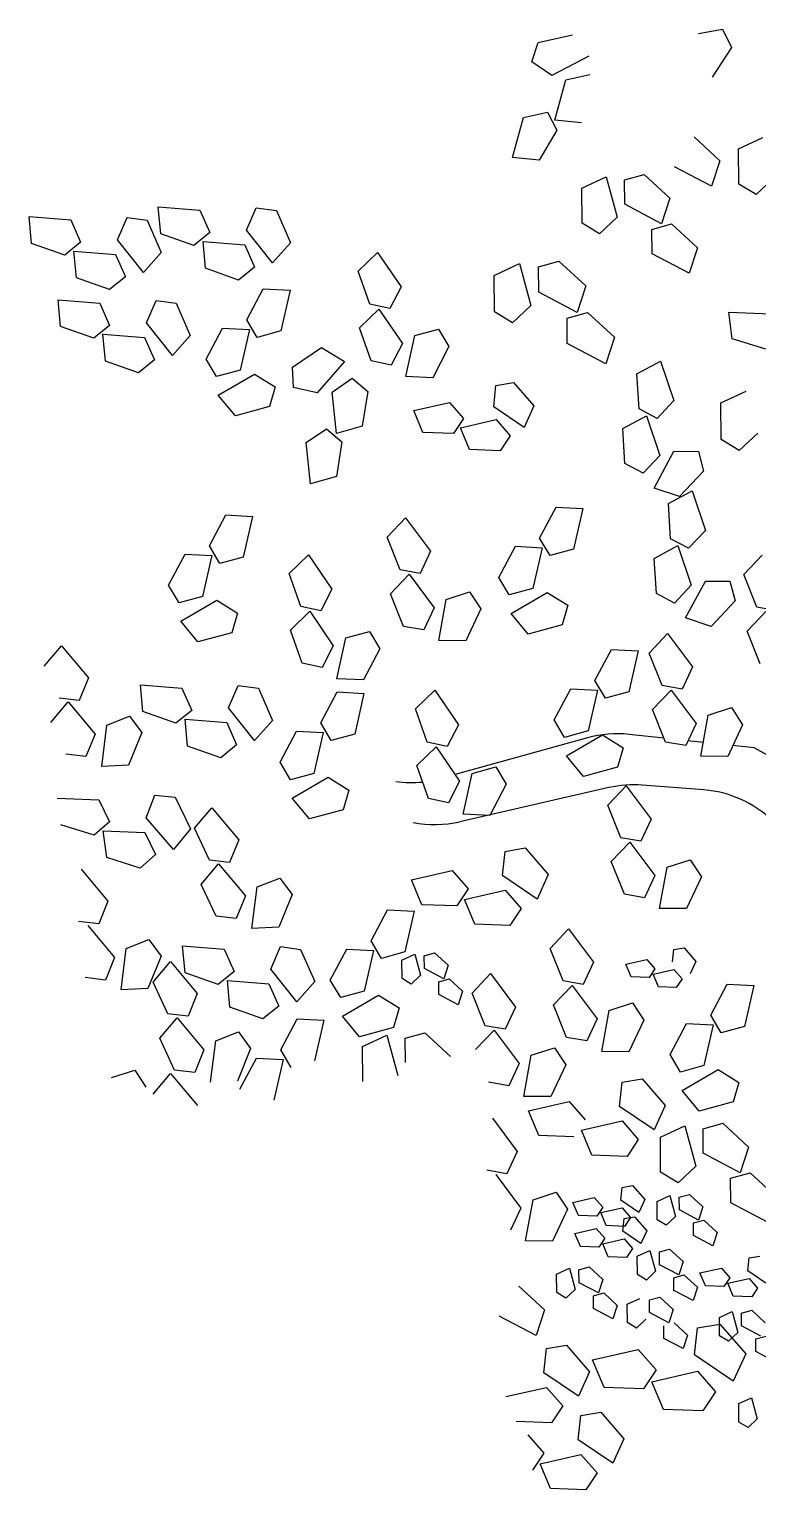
# Model space of a CAD drawing. Header units: millimetres. Extents: x 324.36 to 328.75, y 264.41 to 271.65.
# Drawn here: x 324.362 to 326.364, y 267.373 to 271.383 of the extents above; entities that cross this region are included whole.
import ezdxf

# ---------------------------------------------------------------- set-up
doc = ezdxf.new("R2010")
doc.units = ezdxf.units.MM
doc.header["$MEASUREMENT"] = 0

msp = doc.modelspace()

# ---------------------------------------------------------------- linework, layer by layer
for p, q in [((326.2012, 271.3715), (326.2672, 271.3834)), ((326.2672, 271.3834), (326.2913, 271.3328)), ((325.7426, 271.2942), (325.7608, 271.3473)), ((325.7608, 271.3473), (325.8549, 271.3684)), ((326.2913, 271.3328), (326.2388, 271.2519)), ((325.7981, 271.2565), (325.7426, 271.2942)), ((325.8997, 271.3097), (325.7981, 271.2565)), ((325.8367, 271.244), (325.9021, 271.2588)), ((325.8062, 271.1335), (325.8367, 271.244)), ((325.6898, 271.0307), (325.7203, 271.1412)), ((325.7203, 271.1412), (325.7857, 271.156)), ((325.7857, 271.156), (325.812, 271.1066)), ((325.8797, 271.1261), (325.8062, 271.1335)), ((325.812, 271.1066), (325.7632, 271.0234)), ((326.1888, 271.0877), (326.2596, 271.0222)), ((326.3111, 271.0546), (326.378, 271.0858)), ((326.3115, 270.9582), (326.3111, 271.0546)), ((325.7632, 271.0234), (325.6898, 271.0307)), ((326.2596, 271.0222), (326.2368, 270.952)), ((325.8804, 270.9469), (325.9474, 270.9781)), ((325.9474, 270.9781), (325.9775, 270.8675)), ((325.9975, 270.9696), (326.0515, 270.9847)), ((326.0515, 270.9847), (326.1223, 270.9193)), ((326.2368, 270.952), (326.1353, 271.0055)), ((326.4081, 270.9752), (326.3594, 270.9291)), ((325.8809, 270.8505), (325.8804, 270.9469)), ((325.998, 270.9025), (325.9975, 270.9696)), ((326.3594, 270.9291), (326.3115, 270.9582)), ((324.7169, 270.8952), (324.8312, 270.8862)), ((324.7236, 270.8217), (324.7169, 270.8952)), ((324.9592, 270.8317), (324.9857, 270.8933)), ((324.9857, 270.8933), (325.0412, 270.8855)), ((326.0995, 270.8491), (325.998, 270.9025)), ((326.1223, 270.9193), (326.0995, 270.8491)), ((324.3622, 270.8687), (324.4765, 270.8597)), ((324.369, 270.7951), (324.3622, 270.8687)), ((324.4765, 270.8597), (324.5035, 270.7983)), ((324.6045, 270.8051), (324.631, 270.8667)), ((324.631, 270.8667), (324.6865, 270.8589)), ((324.6865, 270.8589), (324.7251, 270.7705)), ((324.8312, 270.8862), (324.8582, 270.8248)), ((325.0412, 270.8855), (325.0798, 270.7971)), ((325.9288, 270.8214), (325.8809, 270.8505)), ((325.9775, 270.8675), (325.9288, 270.8214)), ((324.8146, 270.7896), (324.7236, 270.8217)), ((324.8582, 270.8248), (324.8146, 270.7896)), ((325.0306, 270.742), (324.9592, 270.8317)), ((326.073, 270.8338), (326.127, 270.849)), ((326.0735, 270.7668), (326.073, 270.8338)), ((326.127, 270.849), (326.1978, 270.7835)), ((324.4599, 270.763), (324.369, 270.7951)), ((324.5035, 270.7983), (324.4599, 270.763)), ((324.492, 270.7003), (324.4852, 270.7738)), ((324.4852, 270.7738), (324.5996, 270.7648)), ((324.676, 270.7154), (324.6045, 270.8051)), ((324.7251, 270.7705), (324.676, 270.7154)), ((324.8466, 270.7268), (324.8399, 270.8004)), ((324.8399, 270.8004), (324.9542, 270.7914)), ((324.9542, 270.7914), (324.9812, 270.73)), ((325.0798, 270.7971), (325.0306, 270.742)), ((325.266, 270.7189), (325.3189, 270.7703)), ((325.3189, 270.7703), (325.3838, 270.6757)), ((326.1978, 270.7835), (326.1749, 270.7133)), ((324.5996, 270.7648), (324.6265, 270.7034)), ((324.9812, 270.73), (324.9376, 270.6947)), ((325.6395, 270.7075), (325.7091, 270.7399)), ((325.7091, 270.7399), (325.7405, 270.6247)), ((325.7614, 270.731), (325.8176, 270.7468)), ((325.7619, 270.6612), (325.7614, 270.731)), ((325.8176, 270.7468), (325.8913, 270.6787)), ((326.1749, 270.7133), (326.0735, 270.7668)), ((324.5829, 270.6682), (324.492, 270.7003)), ((324.6265, 270.7034), (324.5829, 270.6682)), ((324.9376, 270.6947), (324.8466, 270.7268)), ((325.2981, 270.6279), (325.266, 270.7189)), ((325.64, 270.607), (325.6395, 270.7075)), ((324.9603, 270.5855), (325.0053, 270.6708)), ((325.0053, 270.6708), (325.0791, 270.6667)), ((325.0791, 270.6667), (325.0535, 270.5549)), ((325.3838, 270.6757), (325.3529, 270.6162)), ((325.8675, 270.6056), (325.7619, 270.6612)), ((325.8913, 270.6787), (325.8675, 270.6056)), ((324.4418, 270.6405), (324.5562, 270.6315)), ((324.4486, 270.567), (324.4418, 270.6405)), ((324.5562, 270.6315), (324.5831, 270.5701)), ((324.6842, 270.577), (324.7106, 270.6386)), ((324.7106, 270.6386), (324.7662, 270.6308)), ((324.7662, 270.6308), (324.8047, 270.5424)), ((325.2695, 270.5636), (325.3224, 270.615)), ((325.3529, 270.6162), (325.2981, 270.6279)), ((325.3224, 270.615), (325.3873, 270.5204)), ((325.7405, 270.6247), (325.6898, 270.5767)), ((324.5831, 270.5701), (324.5395, 270.5349)), ((324.7556, 270.4873), (324.6842, 270.577)), ((324.9888, 270.5372), (324.9603, 270.5855)), ((325.6898, 270.5767), (325.64, 270.607)), ((325.84, 270.5897), (325.8962, 270.6055)), ((325.8405, 270.5199), (325.84, 270.5897)), ((325.8962, 270.6055), (325.9699, 270.5373)), ((326.2837, 270.6066), (326.3983, 270.6022)), ((326.2933, 270.5334), (326.2837, 270.6066)), ((324.5395, 270.5349), (324.4486, 270.567)), ((324.5716, 270.4721), (324.5649, 270.5457)), ((324.5649, 270.5457), (324.6792, 270.5367)), ((324.6792, 270.5367), (324.7061, 270.4753)), ((324.8047, 270.5424), (324.7556, 270.4873)), ((324.8485, 270.4777), (324.8936, 270.5629)), ((324.8936, 270.5629), (324.9673, 270.5589)), ((324.9673, 270.5589), (324.9417, 270.4471)), ((325.0535, 270.5549), (324.9888, 270.5372)), ((325.3016, 270.4727), (325.2695, 270.5636)), ((325.3969, 270.43), (325.4218, 270.5419)), ((325.4218, 270.5419), (325.4863, 270.56)), ((325.4863, 270.56), (325.5151, 270.5119)), ((325.9699, 270.5373), (325.9461, 270.4642)), ((326.3855, 270.5049), (326.2933, 270.5334)), ((325.0857, 270.4553), (325.1655, 270.5094)), ((325.1655, 270.5094), (325.2287, 270.4711)), ((325.3873, 270.5204), (325.3564, 270.4609)), ((325.5151, 270.5119), (325.4706, 270.4264)), ((325.9461, 270.4642), (325.8405, 270.5199)), ((324.6625, 270.44), (324.5716, 270.4721)), ((324.7061, 270.4753), (324.6625, 270.44)), ((324.877, 270.4294), (324.8485, 270.4777)), ((325.0882, 270.3993), (325.0857, 270.4553)), ((325.2287, 270.4711), (325.1536, 270.3845)), ((325.3564, 270.4609), (325.3016, 270.4727)), ((326.0317, 270.4371), (326.0967, 270.4721)), ((326.0967, 270.4721), (326.1333, 270.3635)), ((324.9417, 270.4471), (324.877, 270.4294)), ((324.8817, 270.3787), (324.9808, 270.4363)), ((324.9808, 270.4363), (325.0379, 270.4011)), ((325.1941, 270.387), (325.2495, 270.4247)), ((325.2495, 270.4247), (325.2922, 270.3883)), ((325.4706, 270.4264), (325.3969, 270.43)), ((325.6444, 270.405), (325.693, 270.413)), ((325.693, 270.413), (325.7485, 270.349)), ((326.0378, 270.3408), (326.0317, 270.4371)), ((324.929, 270.3221), (324.8817, 270.3787)), ((325.0379, 270.4011), (325.0221, 270.3473)), ((325.1536, 270.3845), (325.0882, 270.3993)), ((325.2062, 270.2729), (325.1941, 270.387)), ((325.2922, 270.3883), (325.2772, 270.293)), ((325.6384, 270.3464), (325.6444, 270.405)), ((326.2625, 270.3571), (326.3322, 270.3895)), ((325.0221, 270.3473), (324.929, 270.3221)), ((325.4187, 270.3361), (325.5168, 270.3585)), ((325.4436, 270.2762), (325.4187, 270.3361)), ((325.5168, 270.3585), (325.5555, 270.3142)), ((325.7218, 270.29), (325.6384, 270.3464)), ((325.7485, 270.349), (325.7218, 270.29)), ((326.0874, 270.3146), (326.0378, 270.3408)), ((326.1333, 270.3635), (326.0874, 270.3146)), ((326.263, 270.2566), (326.2625, 270.3571)), ((325.2772, 270.293), (325.2062, 270.2729)), ((325.5555, 270.3142), (325.5282, 270.2732)), ((325.5466, 270.2889), (325.6448, 270.3113)), ((325.5716, 270.229), (325.5466, 270.2889)), ((325.6448, 270.3113), (325.6835, 270.2669)), ((325.9927, 270.2867), (326.0577, 270.3218)), ((326.0577, 270.3218), (326.0943, 270.2131)), ((325.1234, 270.2487), (325.1788, 270.2864)), ((325.1354, 270.1347), (325.1234, 270.2487)), ((325.1788, 270.2864), (325.2214, 270.25)), ((325.2214, 270.25), (325.2065, 270.1547)), ((325.5282, 270.2732), (325.4436, 270.2762)), ((325.6835, 270.2669), (325.6562, 270.226)), ((325.9989, 270.1905), (325.9927, 270.2867)), ((326.3129, 270.2263), (326.263, 270.2566)), ((326.3636, 270.2743), (326.3129, 270.2263)), ((325.6562, 270.226), (325.5716, 270.229)), ((326.0943, 270.2131), (326.0484, 270.1642)), ((326.0788, 270.1234), (326.1333, 270.2243)), ((326.1333, 270.2243), (326.2004, 270.2241)), ((326.2004, 270.2241), (326.215, 270.17)), ((326.0484, 270.1642), (325.9989, 270.1905)), ((326.215, 270.17), (326.1488, 270.0999)), ((325.2065, 270.1547), (325.1354, 270.1347)), ((326.1488, 270.0999), (326.0788, 270.1234)), ((326.1182, 270.0806), (326.1832, 270.1156)), ((326.1832, 270.1156), (326.2197, 270.007)), ((324.8571, 269.9644), (324.9022, 270.0497)), ((324.9022, 270.0497), (324.9759, 270.0456)), ((325.7644, 269.9861), (325.8095, 270.0713)), ((325.8095, 270.0713), (325.8832, 270.0673)), ((325.8832, 270.0673), (325.8576, 269.9555)), ((326.1243, 269.9843), (326.1182, 270.0806)), ((324.9759, 270.0456), (324.9503, 269.9339)), ((325.3453, 269.9881), (325.3962, 270.0417)), ((325.3962, 270.0417), (325.4648, 269.9498)), ((325.3811, 269.8986), (325.3453, 269.9881)), ((325.7929, 269.9378), (325.7644, 269.9861)), ((326.1738, 269.9581), (326.1243, 269.9843)), ((326.2197, 270.007), (326.1738, 269.9581)), ((324.7453, 269.8566), (324.7904, 269.9419)), ((324.7904, 269.9419), (324.8641, 269.9378)), ((324.8641, 269.9378), (324.8385, 269.826)), ((324.8856, 269.9162), (324.8571, 269.9644)), ((324.9503, 269.9339), (324.8856, 269.9162)), ((325.0762, 269.8888), (325.1292, 269.9403)), ((325.1292, 269.9403), (325.194, 269.8457)), ((325.4648, 269.9498), (325.4363, 269.889)), ((325.6526, 269.8782), (325.6977, 269.9635)), ((325.6977, 269.9635), (325.7714, 269.9594)), ((325.7714, 269.9594), (325.7458, 269.8477)), ((325.8576, 269.9555), (325.7929, 269.9378)), ((326.0792, 269.9302), (326.1442, 269.9653)), ((326.0853, 269.834), (326.0792, 269.9302)), ((326.1442, 269.9653), (326.1807, 269.8566)), ((326.3249, 269.8856), (326.3758, 269.9391)), ((325.1084, 269.7979), (325.0762, 269.8888)), ((325.4363, 269.889), (325.3811, 269.8986)), ((324.7738, 269.8083), (324.7453, 269.8566)), ((325.3551, 269.8331), (325.4059, 269.8866)), ((325.4059, 269.8866), (325.4745, 269.7947)), ((325.6811, 269.8299), (325.6526, 269.8782)), ((325.7458, 269.8477), (325.6811, 269.8299)), ((326.1807, 269.8566), (326.1349, 269.8077)), ((326.1653, 269.767), (326.2198, 269.8678)), ((326.2198, 269.8678), (326.2868, 269.8676)), ((326.2868, 269.8676), (326.3014, 269.8135)), ((326.3607, 269.7961), (326.3249, 269.8856)), ((324.8385, 269.826), (324.7738, 269.8083)), ((324.7785, 269.7577), (324.8776, 269.8152)), ((324.8776, 269.8152), (324.9347, 269.78)), ((325.194, 269.8457), (325.1632, 269.7861)), ((325.3908, 269.7436), (325.3551, 269.8331)), ((325.4877, 269.7047), (325.5081, 269.8176)), ((325.5081, 269.8176), (325.5719, 269.8382)), ((325.5719, 269.8382), (325.6026, 269.7913)), ((325.6858, 269.7793), (325.7849, 269.8368)), ((325.7849, 269.8368), (325.842, 269.8016)), ((326.1349, 269.8077), (326.0853, 269.834)), ((326.3014, 269.8135), (326.2353, 269.7434)), ((324.9347, 269.78), (324.9189, 269.7262)), ((325.0797, 269.7335), (325.1327, 269.785)), ((325.1632, 269.7861), (325.1084, 269.7979)), ((325.1327, 269.785), (325.1975, 269.6904)), ((325.4745, 269.7947), (325.4461, 269.734)), ((325.6026, 269.7913), (325.5615, 269.7041)), ((325.7331, 269.7226), (325.6858, 269.7793)), ((325.842, 269.8016), (325.8262, 269.7479)), ((326.2353, 269.7434), (326.1653, 269.767)), ((326.3347, 269.7306), (326.3855, 269.7841)), ((326.4159, 269.7865), (326.3607, 269.7961)), ((324.8258, 269.701), (324.7785, 269.7577)), ((325.1119, 269.6426), (325.0797, 269.7335)), ((325.232, 269.7118), (325.2966, 269.7299)), ((325.2966, 269.7299), (325.3254, 269.6818)), ((325.4461, 269.734), (325.3908, 269.7436)), ((325.8262, 269.7479), (325.7331, 269.7226)), ((326.3704, 269.641), (326.3347, 269.7306)), ((324.4035, 269.634), (324.4514, 269.6902)), ((324.4514, 269.6902), (324.5249, 269.6023)), ((324.9189, 269.7262), (324.8258, 269.701)), ((325.1975, 269.6904), (325.1667, 269.6308)), ((325.2071, 269.5999), (325.232, 269.7118)), ((325.5615, 269.7041), (325.4877, 269.7047)), ((326.0649, 269.6703), (326.1158, 269.7239)), ((326.1158, 269.7239), (326.1843, 269.632)), ((325.3254, 269.6818), (325.2809, 269.5963)), ((325.9164, 269.5948), (325.9615, 269.68)), ((325.9615, 269.68), (326.0352, 269.676)), ((326.0352, 269.676), (326.0096, 269.5642)), ((326.1007, 269.5808), (326.0649, 269.6703)), ((325.1667, 269.6308), (325.1119, 269.6426)), ((326.1843, 269.632), (326.1559, 269.5712)), ((324.5249, 269.6023), (324.4999, 269.54)), ((324.6676, 269.5832), (324.7819, 269.5742)), ((324.6743, 269.5097), (324.6676, 269.5832)), ((324.7819, 269.5742), (324.8089, 269.5128)), ((324.9099, 269.5197), (324.9364, 269.5813)), ((324.9364, 269.5813), (324.9919, 269.5735)), ((324.9919, 269.5735), (325.0305, 269.4851)), ((325.2809, 269.5963), (325.2071, 269.5999)), ((325.4234, 269.5168), (325.4763, 269.5682)), ((325.4763, 269.5682), (325.5412, 269.4736)), ((325.8046, 269.4869), (325.8497, 269.5722)), ((325.8497, 269.5722), (325.9234, 269.5681)), ((325.9234, 269.5681), (325.8978, 269.4564)), ((325.9449, 269.5465), (325.9164, 269.5948)), ((326.0746, 269.5153), (326.1255, 269.5688)), ((326.1559, 269.5712), (326.1007, 269.5808)), ((326.1255, 269.5688), (326.194, 269.4769)), ((324.4218, 269.4797), (324.4696, 269.536)), ((324.4999, 269.54), (324.4442, 269.5465)), ((324.4696, 269.536), (324.5432, 269.448)), ((325.1631, 269.4784), (325.2082, 269.5637)), ((325.2082, 269.5637), (325.2819, 269.5596)), ((325.2819, 269.5596), (325.2563, 269.4478)), ((326.0096, 269.5642), (325.9449, 269.5465)), ((324.5755, 269.4726), (324.638, 269.4968)), ((324.638, 269.4968), (324.6713, 269.4517)), ((324.7653, 269.4775), (324.6743, 269.5097)), ((324.8089, 269.5128), (324.7653, 269.4775)), ((324.7974, 269.4148), (324.7906, 269.4883)), ((324.7906, 269.4883), (324.9049, 269.4793)), ((324.9813, 269.43), (324.9099, 269.5197)), ((325.4555, 269.4258), (325.4234, 269.5168)), ((325.8331, 269.4387), (325.8046, 269.4869)), ((326.1104, 269.4257), (326.0746, 269.5153)), ((326.2072, 269.3869), (326.2276, 269.4997)), ((326.2276, 269.4997), (326.2914, 269.5204)), ((326.2914, 269.5204), (326.3221, 269.4735)), ((324.5432, 269.448), (324.5181, 269.3858)), ((324.5613, 269.3589), (324.5755, 269.4726)), ((324.6713, 269.4517), (324.6351, 269.3623)), ((324.9049, 269.4793), (324.9319, 269.418)), ((325.0305, 269.4851), (324.9813, 269.43)), ((325.0513, 269.3705), (325.0964, 269.4558)), ((325.0964, 269.4558), (325.1701, 269.4518)), ((325.1701, 269.4518), (325.1445, 269.34)), ((325.1916, 269.4301), (325.1631, 269.4784)), ((325.2563, 269.4478), (325.1916, 269.4301)), ((325.5412, 269.4736), (325.5103, 269.4141)), ((325.8978, 269.4564), (325.8331, 269.4387)), ((326.106, 269.4366), (326.0101, 269.4468)), ((326.194, 269.4769), (326.1656, 269.4162)), ((326.3221, 269.4735), (326.2811, 269.3863)), ((324.8883, 269.3827), (324.7974, 269.4148)), ((324.9319, 269.418), (324.8883, 269.3827)), ((325.4269, 269.3615), (325.4798, 269.4129)), ((325.5103, 269.4141), (325.4555, 269.4258)), ((325.4798, 269.4129), (325.5447, 269.3183)), ((325.8961, 269.4374), (325.5322, 269.3365)), ((325.8378, 269.388), (325.937, 269.4455)), ((325.937, 269.4455), (325.994, 269.4103)), ((325.994, 269.4103), (325.9782, 269.3566)), ((326.1656, 269.4162), (326.1104, 269.4257)), ((326.2142, 269.4251), (326.1719, 269.4296)), ((326.3533, 269.4103), (326.2953, 269.4165)), ((326.5195, 269.3186), (326.3533, 269.4103)), ((324.5181, 269.3858), (324.4625, 269.3923)), ((325.0799, 269.3223), (325.0513, 269.3705)), ((325.8851, 269.3313), (325.8378, 269.388)), ((326.2811, 269.3863), (326.2072, 269.3869)), ((324.6351, 269.3623), (324.5613, 269.3589)), ((325.1445, 269.34), (325.0799, 269.3223)), ((325.0845, 269.2716), (325.1837, 269.3292)), ((325.1837, 269.3292), (325.2407, 269.294)), ((325.459, 269.2705), (325.4269, 269.3615)), ((325.5543, 269.2279), (325.5792, 269.3398)), ((325.5792, 269.3398), (325.6437, 269.3579)), ((325.6437, 269.3579), (325.6725, 269.3098)), ((325.9782, 269.3566), (325.8851, 269.3313)), ((325.2407, 269.294), (325.2249, 269.2402)), ((325.5447, 269.3183), (325.5139, 269.2588)), ((325.9547, 269.3009), (325.545, 269.2071)), ((325.6725, 269.3098), (325.628, 269.2242)), ((325.9516, 269.2526), (326.0024, 269.3061)), ((326.0024, 269.3061), (326.071, 269.2142)), ((326.2158, 269.2946), (326.0465, 269.3077)), ((324.4391, 269.2716), (324.5536, 269.2671)), ((324.5536, 269.2671), (324.583, 269.2069)), ((324.6837, 269.2177), (324.7077, 269.2803)), ((324.7077, 269.2803), (324.7635, 269.2747)), ((324.7635, 269.2747), (324.8055, 269.1879)), ((324.8165, 269.1893), (324.8643, 269.2456)), ((324.8643, 269.2456), (324.9378, 269.1576)), ((325.1318, 269.2149), (325.0845, 269.2716)), ((325.5139, 269.2588), (325.459, 269.2705)), ((325.9873, 269.163), (325.9516, 269.2526)), ((324.583, 269.2069), (324.5408, 269.1699)), ((324.7586, 269.1309), (324.6837, 269.2177)), ((325.2249, 269.2402), (325.1318, 269.2149)), ((325.628, 269.2242), (325.5543, 269.2279)), ((326.071, 269.2142), (326.0426, 269.1535)), ((324.5408, 269.1699), (324.4487, 269.1984)), ((324.5753, 269.1085), (324.5657, 269.1817)), ((324.5657, 269.1817), (324.6803, 269.1772)), ((324.6803, 269.1772), (324.7096, 269.1169)), ((324.8055, 269.1879), (324.7586, 269.1309)), ((324.8571, 269.1019), (324.8165, 269.1893)), ((324.9378, 269.1576), (324.9128, 269.0954)), ((325.6624, 269.0591), (325.6693, 269.1258)), ((325.6693, 269.1258), (325.7246, 269.135)), ((325.7246, 269.135), (325.7878, 269.0621)), ((325.9613, 269.0976), (326.0121, 269.1511)), ((326.0426, 269.1535), (325.9873, 269.163)), ((326.0121, 269.1511), (326.0807, 269.0592)), ((324.6675, 269.08), (324.5753, 269.1085)), ((324.7096, 269.1169), (324.6675, 269.08)), ((324.8347, 269.0351), (324.8825, 269.0913)), ((324.9128, 269.0954), (324.8571, 269.1019)), ((324.8825, 269.0913), (324.9561, 269.0033)), ((325.9971, 269.008), (325.9613, 269.0976)), ((326.1143, 269.082), (326.1781, 269.1027)), ((326.1781, 269.1027), (326.2088, 269.0558)), ((324.5047, 269.0769), (324.5782, 268.9889)), ((324.9884, 269.028), (325.0509, 269.0521)), ((325.0509, 269.0521), (325.0842, 269.007)), ((325.4122, 269.0474), (325.524, 269.0729)), ((325.4406, 268.9792), (325.4122, 269.0474)), ((325.524, 269.0729), (325.5681, 269.0224)), ((325.7574, 268.9949), (325.6624, 269.0591)), ((325.7878, 269.0621), (325.7574, 268.9949)), ((326.0807, 269.0592), (326.0523, 268.9985)), ((326.0939, 268.9692), (326.1143, 269.082)), ((326.2088, 269.0558), (326.1677, 268.9685)), ((324.8754, 268.9476), (324.8347, 269.0351)), ((324.9742, 268.9142), (324.9884, 269.028)), ((325.0842, 269.007), (325.048, 268.9176)), ((325.5681, 269.0224), (325.537, 268.9757)), ((325.5579, 268.9936), (325.6697, 269.0192)), ((325.6697, 269.0192), (325.7138, 268.9686)), ((326.0523, 268.9985), (325.9971, 269.008)), ((324.5782, 268.9889), (324.5532, 268.9267)), ((324.9561, 269.0033), (324.9311, 268.9411)), ((325.3012, 268.8801), (325.3462, 268.9654)), ((325.3462, 268.9654), (325.4199, 268.9613)), ((325.537, 268.9757), (325.4406, 268.9792)), ((325.5864, 268.9255), (325.5579, 268.9936)), ((325.7138, 268.9686), (325.6827, 268.922)), ((326.1677, 268.9685), (326.0939, 268.9692)), ((324.5532, 268.9267), (324.4975, 268.9332)), ((324.9311, 268.9411), (324.8754, 268.9476)), ((325.4199, 268.9613), (325.3943, 268.8496)), ((325.6827, 268.922), (325.5864, 268.9255)), ((324.5229, 268.9226), (324.5965, 268.8346)), ((325.048, 268.9176), (324.9742, 268.9142)), ((325.7931, 268.8594), (325.8439, 268.9129)), ((325.8439, 268.9129), (325.9125, 268.821)), ((324.6146, 268.7455), (324.6288, 268.8593)), ((324.6288, 268.8593), (324.6913, 268.8834)), ((324.6913, 268.8834), (324.7246, 268.8383)), ((324.7836, 268.8661), (324.8979, 268.8571)), ((324.7904, 268.7926), (324.7836, 268.8661)), ((324.8979, 268.8571), (324.9249, 268.7957)), ((325.0259, 268.8026), (325.0524, 268.8642)), ((325.0524, 268.8642), (325.1079, 268.8564)), ((325.1079, 268.8564), (325.1465, 268.768)), ((325.1894, 268.7723), (325.2344, 268.8576)), ((325.2344, 268.8576), (325.3081, 268.8535)), ((325.3081, 268.8535), (325.2825, 268.7417)), ((325.3297, 268.8319), (325.3012, 268.8801)), ((325.3943, 268.8496), (325.3297, 268.8319)), ((325.4476, 268.8392), (325.476, 268.8471)), ((325.476, 268.8471), (325.5132, 268.8128)), ((325.8288, 268.7698), (325.7931, 268.8594)), ((326.1295, 268.8221), (326.133, 268.8563)), ((326.133, 268.8563), (326.1614, 268.861)), ((326.1614, 268.861), (326.1938, 268.8237)), ((324.5965, 268.8346), (324.5714, 268.7724)), ((324.7246, 268.8383), (324.6884, 268.7489)), ((324.7027, 268.7668), (324.7505, 268.8231)), ((324.7505, 268.8231), (324.824, 268.7351)), ((325.3862, 268.8273), (325.4213, 268.8437)), ((325.3864, 268.7767), (325.3862, 268.8273)), ((325.4213, 268.8437), (325.4371, 268.7856)), ((325.4479, 268.804), (325.4476, 268.8392)), ((325.5132, 268.8128), (325.5011, 268.7759)), ((325.9125, 268.821), (325.8841, 268.7602)), ((326.0012, 268.8161), (326.0585, 268.8292)), ((326.0157, 268.7811), (326.0012, 268.8161)), ((326.0585, 268.8292), (326.0811, 268.8033)), ((326.1938, 268.8237), (326.1782, 268.7892)), ((324.5714, 268.7724), (324.5158, 268.7789)), ((324.7433, 268.6794), (324.7027, 268.7668)), ((324.8813, 268.7604), (324.7904, 268.7926)), ((324.9249, 268.7957), (324.8813, 268.7604)), ((324.9134, 268.6977), (324.9066, 268.7712)), ((324.9066, 268.7712), (325.0209, 268.7622)), ((325.0973, 268.7129), (325.0259, 268.8026)), ((325.1465, 268.768), (325.0973, 268.7129)), ((325.2179, 268.724), (325.1894, 268.7723)), ((325.4116, 268.7614), (325.3864, 268.7767)), ((325.4371, 268.7856), (325.4116, 268.7614)), ((325.5011, 268.7759), (325.4479, 268.804)), ((325.4873, 268.7679), (325.5156, 268.7759)), ((325.4875, 268.7327), (325.4873, 268.7679)), ((325.5156, 268.7759), (325.5528, 268.7415)), ((325.5789, 268.7364), (325.6297, 268.7899)), ((325.6297, 268.7899), (325.6983, 268.698)), ((325.8841, 268.7602), (325.8288, 268.7698)), ((326.0652, 268.7794), (326.0157, 268.7811)), ((326.0811, 268.8033), (326.0652, 268.7794)), ((326.0759, 268.7885), (326.1332, 268.8016)), ((326.0905, 268.7536), (326.0759, 268.7885)), ((326.1332, 268.8016), (326.1558, 268.7757)), ((326.1558, 268.7757), (326.1399, 268.7518)), ((324.6884, 268.7489), (324.6146, 268.7455)), ((324.824, 268.7351), (324.799, 268.6729)), ((325.0209, 268.7622), (325.0479, 268.7008)), ((325.2825, 268.7417), (325.2179, 268.724)), ((325.2225, 268.6733), (325.3217, 268.7309)), ((325.3217, 268.7309), (325.3788, 268.6957)), ((325.5408, 268.7047), (325.4875, 268.7327)), ((325.5528, 268.7415), (325.5408, 268.7047)), ((325.6146, 268.6468), (325.5789, 268.7364)), ((325.8028, 268.7043), (325.8536, 268.7578)), ((325.8536, 268.7578), (325.9222, 268.6659)), ((326.1399, 268.7518), (326.0905, 268.7536)), ((326.2344, 268.6758), (326.2795, 268.761)), ((326.2795, 268.761), (326.3532, 268.757)), ((326.3532, 268.757), (326.3276, 268.6452)), ((325.0043, 268.6656), (324.9134, 268.6977)), ((325.0479, 268.7008), (325.0043, 268.6656)), ((325.3788, 268.6957), (325.3629, 268.6419)), ((325.6983, 268.698), (325.6699, 268.6372)), ((325.8386, 268.6148), (325.8028, 268.7043)), ((325.9354, 268.5759), (325.9558, 268.6888)), ((325.9558, 268.6888), (326.0196, 268.7094)), ((326.0196, 268.7094), (326.0503, 268.6625)), ((324.7209, 268.6126), (324.7687, 268.6688)), ((324.799, 268.6729), (324.7433, 268.6794)), ((324.7687, 268.6688), (324.8423, 268.5809)), ((325.0531, 268.5807), (325.0982, 268.666)), ((325.0982, 268.666), (325.1719, 268.6619)), ((325.1719, 268.6619), (325.1463, 268.5502)), ((325.2699, 268.6167), (325.2225, 268.6733)), ((325.6699, 268.6372), (325.6146, 268.6468)), ((325.9222, 268.6659), (325.8938, 268.6052)), ((326.0503, 268.6625), (326.0092, 268.5753)), ((326.1226, 268.5679), (326.1677, 268.6532)), ((326.1677, 268.6532), (326.2414, 268.6491)), ((326.2414, 268.6491), (326.2158, 268.5374)), ((326.2629, 268.6275), (326.2344, 268.6758)), ((326.3276, 268.6452), (326.2629, 268.6275)), ((324.7616, 268.5251), (324.7209, 268.6126)), ((324.8604, 268.4917), (324.8746, 268.6055)), ((324.8746, 268.6055), (324.9371, 268.6297)), ((324.9371, 268.6297), (324.9704, 268.5845)), ((325.3629, 268.6419), (325.2699, 268.6167)), ((325.2781, 268.59), (325.345, 268.6211)), ((325.345, 268.6211), (325.3751, 268.5105)), ((325.3952, 268.6126), (325.4491, 268.6278)), ((325.3956, 268.5456), (325.3952, 268.6126)), ((325.4491, 268.6278), (325.52, 268.5623)), ((325.5886, 268.5813), (325.6394, 268.6349)), ((325.6394, 268.6349), (325.708, 268.5429)), ((325.8938, 268.6052), (325.8386, 268.6148)), ((324.8423, 268.5809), (324.8173, 268.5187)), ((324.9704, 268.5845), (324.9342, 268.4951)), ((325.0816, 268.5325), (325.0531, 268.5807)), ((325.2785, 268.4935), (325.2781, 268.59)), ((325.7212, 268.4529), (325.7416, 268.5658)), ((325.7416, 268.5658), (325.8054, 268.5864)), ((325.8054, 268.5864), (325.8361, 268.5395)), ((326.0092, 268.5753), (325.9354, 268.5759)), ((326.1511, 268.5196), (326.1226, 268.5679)), ((324.5883, 268.5044), (324.6521, 268.5251)), ((324.6521, 268.5251), (324.6828, 268.4782)), ((324.8173, 268.5187), (324.7616, 268.5251)), ((324.9413, 268.4729), (324.9864, 268.5582)), ((324.9864, 268.5582), (325.0601, 268.5541)), ((325.0601, 268.5541), (325.0345, 268.4423)), ((325.708, 268.5429), (325.6796, 268.4822)), ((325.8361, 268.5395), (325.795, 268.4523)), ((326.2158, 268.5374), (326.1511, 268.5196)), ((326.1558, 268.469), (326.255, 268.5265)), ((326.255, 268.5265), (326.312, 268.4913)), ((324.703, 268.4594), (324.7508, 268.5156)), ((324.7508, 268.5156), (324.8243, 268.4276)), ((325.6796, 268.4822), (325.6244, 268.4918)), ((325.9842, 268.4253), (325.9911, 268.492)), ((325.9911, 268.492), (326.0464, 268.5011)), ((326.0464, 268.5011), (326.1096, 268.4283)), ((326.312, 268.4913), (326.2962, 268.4376)), ((325.795, 268.4523), (325.7212, 268.4529)), ((326.2031, 268.4123), (326.1558, 268.469)), ((325.734, 268.4135), (325.8457, 268.4391)), ((325.7624, 268.3454), (325.734, 268.4135)), ((325.8457, 268.4391), (325.8898, 268.3886)), ((326.0791, 268.361), (325.9842, 268.4253)), ((326.1096, 268.4283), (326.0791, 268.361)), ((326.2962, 268.4376), (326.2031, 268.4123)), ((325.6345, 268.3931), (325.7031, 268.3012)), ((325.8797, 268.3598), (325.9915, 268.3853)), ((325.9915, 268.3853), (326.0355, 268.3348)), ((326.0962, 268.3411), (326.1631, 268.3723)), ((326.1631, 268.3723), (326.1933, 268.2617)), ((326.2133, 268.3638), (326.2673, 268.379)), ((326.2138, 268.2968), (326.2133, 268.3638)), ((326.2673, 268.379), (326.3381, 268.3135)), ((325.8587, 268.3419), (325.7624, 268.3454)), ((325.9081, 268.2916), (325.8797, 268.3598)), ((326.0355, 268.3348), (326.0045, 268.2881)), ((326.0967, 268.2447), (326.0962, 268.3411)), ((325.7031, 268.3012), (325.6747, 268.2405)), ((326.0045, 268.2881), (325.9081, 268.2916)), ((326.3152, 268.2433), (326.2138, 268.2968)), ((326.3381, 268.3135), (326.3152, 268.2433)), ((325.6747, 268.2405), (325.6194, 268.25)), ((326.1446, 268.2156), (326.0967, 268.2447)), ((326.1933, 268.2617), (326.1446, 268.2156)), ((326.2888, 268.2281), (326.3428, 268.2432)), ((326.3428, 268.2432), (326.4136, 268.1777)), ((325.6442, 268.2381), (325.7128, 268.1462)), ((325.9872, 268.1681), (325.9908, 268.2031)), ((325.9908, 268.2031), (326.0198, 268.2079)), ((326.0198, 268.2079), (326.053, 268.1696)), ((326.2893, 268.161), (326.2888, 268.2281)), ((325.726, 268.0562), (325.7464, 268.169)), ((325.7464, 268.169), (325.8102, 268.1897)), ((325.8102, 268.1897), (325.8409, 268.1428)), ((325.8558, 268.1619), (325.9145, 268.1753)), ((325.9145, 268.1753), (325.9377, 268.1488)), ((326.037, 268.1343), (325.9872, 268.1681)), ((326.053, 268.1696), (326.037, 268.1343)), ((326.087, 268.1643), (326.1219, 268.1805)), ((326.0873, 268.114), (326.087, 268.1643)), ((326.1219, 268.1805), (326.1376, 268.1229)), ((326.148, 268.1761), (326.1761, 268.1839)), ((326.1482, 268.1411), (326.148, 268.1761)), ((326.1761, 268.1839), (326.213, 268.1499)), ((325.7128, 268.1462), (325.6844, 268.0854)), ((325.8409, 268.1428), (325.7998, 268.0555)), ((325.8708, 268.1261), (325.8558, 268.1619)), ((325.9213, 268.1243), (325.8708, 268.1261)), ((325.9377, 268.1488), (325.9213, 268.1243)), ((325.9323, 268.1337), (325.991, 268.1471)), ((325.9473, 268.0979), (325.9323, 268.1337)), ((325.991, 268.1471), (326.0142, 268.1205)), ((325.9963, 268.1175), (326.0254, 268.1223)), ((326.0254, 268.1223), (326.0585, 268.084)), ((326.1376, 268.1229), (326.1122, 268.0989)), ((326.2011, 268.1133), (326.1482, 268.1411)), ((326.213, 268.1499), (326.2011, 268.1133)), ((326.3907, 268.1076), (326.2893, 268.161)), ((325.8614, 268.0763), (325.92, 268.0897)), ((325.92, 268.0897), (325.9432, 268.0632)), ((325.9979, 268.096), (325.9473, 268.0979)), ((325.9927, 268.0825), (325.9963, 268.1175)), ((326.0426, 268.0487), (325.9927, 268.0825)), ((326.0142, 268.1205), (325.9979, 268.096)), ((326.0585, 268.084), (326.0426, 268.0487)), ((326.1122, 268.0989), (326.0873, 268.114)), ((326.1873, 268.1054), (326.2154, 268.1133)), ((326.1875, 268.0705), (326.1873, 268.1054)), ((326.2154, 268.1133), (326.2523, 268.0792)), ((325.7998, 268.0555), (325.726, 268.0562)), ((325.8763, 268.0405), (325.8614, 268.0763)), ((325.9432, 268.0632), (325.9269, 268.0387)), ((325.9379, 268.0481), (325.9965, 268.0615)), ((325.9528, 268.0123), (325.9379, 268.0481)), ((325.9965, 268.0615), (326.0197, 268.035)), ((326.2404, 268.0426), (326.1875, 268.0705)), ((326.2523, 268.0792), (326.2404, 268.0426)), ((325.9269, 268.0387), (325.8763, 268.0405)), ((326.0034, 268.0105), (325.9528, 268.0123)), ((326.0197, 268.035), (326.0034, 268.0105)), ((326.0326, 268.0139), (326.0674, 268.0301)), ((326.0328, 267.9636), (326.0326, 268.0139)), ((326.0674, 268.0301), (326.0831, 267.9725)), ((326.0935, 268.0256), (326.1216, 268.0335)), ((326.0938, 267.9907), (326.0935, 268.0256)), ((326.1216, 268.0335), (326.1585, 267.9995)), ((326.3363, 267.9742), (326.3399, 268.0092)), ((326.3399, 268.0092), (326.3689, 268.014)), ((325.811, 267.9646), (325.8462, 267.9809)), ((325.8113, 267.9139), (325.811, 267.9646)), ((325.8462, 267.9809), (325.862, 267.9229)), ((325.8725, 267.9765), (325.9008, 267.9844)), ((325.8728, 267.9413), (325.8725, 267.9765)), ((325.9008, 267.9844), (325.938, 267.9501)), ((326.0578, 267.9485), (326.0328, 267.9636)), ((326.0831, 267.9725), (326.0578, 267.9485)), ((326.1466, 267.9629), (326.0938, 267.9907)), ((326.1328, 267.955), (326.1609, 267.9629)), ((326.1585, 267.9995), (326.1466, 267.9629)), ((326.1609, 267.9629), (326.1978, 267.9288)), ((326.2049, 267.968), (326.2636, 267.9814)), ((326.2198, 267.9322), (326.2049, 267.968)), ((326.2636, 267.9814), (326.2868, 267.9549)), ((326.3861, 267.9404), (326.3363, 267.9742)), ((325.707, 267.932), (325.7778, 267.8665)), ((325.862, 267.9229), (325.8364, 267.8987)), ((325.926, 267.9132), (325.8728, 267.9413)), ((325.938, 267.9501), (325.926, 267.9132)), ((326.1331, 267.9201), (326.1328, 267.955)), ((326.1978, 267.9288), (326.1859, 267.8922)), ((326.2704, 267.9304), (326.2198, 267.9322)), ((326.2868, 267.9549), (326.2704, 267.9304)), ((326.2814, 267.9398), (326.3401, 267.9532)), ((326.2964, 267.904), (326.2814, 267.9398)), ((326.3401, 267.9532), (326.3633, 267.9267)), ((326.3633, 267.9267), (326.3469, 267.9022)), ((325.8364, 267.8987), (325.8113, 267.9139)), ((325.9121, 267.9052), (325.9405, 267.9132)), ((325.9124, 267.87), (325.9121, 267.9052)), ((325.9405, 267.9132), (325.9776, 267.8788)), ((326.0053, 267.8821), (326.0401, 267.8983)), ((326.0055, 267.8319), (326.0053, 267.8821)), ((326.0662, 267.8939), (326.0943, 267.9018)), ((326.0665, 267.859), (326.0662, 267.8939)), ((326.0943, 267.9018), (326.1312, 267.8677)), ((326.1859, 267.8922), (326.1331, 267.9201)), ((326.3469, 267.9022), (326.2964, 267.904)), ((325.755, 267.7963), (325.6535, 267.8498)), ((325.7778, 267.8665), (325.755, 267.7963)), ((325.9656, 267.8419), (325.9124, 267.87)), ((325.9776, 267.8788), (325.9656, 267.8419)), ((326.1193, 267.8311), (326.0665, 267.859)), ((326.1312, 267.8677), (326.1193, 267.8311)), ((326.2582, 267.8457), (326.293, 267.862)), ((326.2584, 267.7955), (326.2582, 267.8457)), ((326.293, 267.862), (326.3087, 267.8044)), ((326.3191, 267.8575), (326.3472, 267.8654)), ((326.3194, 267.8226), (326.3191, 267.8575)), ((326.3472, 267.8654), (326.3841, 267.8313)), ((326.0305, 267.8167), (326.0055, 267.8319)), ((326.0558, 267.8407), (326.0305, 267.8167)), ((326.1058, 267.7883), (326.1055, 267.8232)), ((326.1336, 267.8311), (326.1705, 267.797)), ((326.1901, 267.7428), (326.1978, 267.8175)), ((326.1978, 267.8175), (326.2597, 267.8277)), ((326.2597, 267.8277), (326.3305, 267.7461)), ((326.3087, 267.8044), (326.2834, 267.7804)), ((326.3722, 267.7948), (326.3194, 267.8226)), ((325.7832, 267.7606), (325.8385, 267.7697)), ((325.8385, 267.7697), (325.9017, 267.6969)), ((326.1586, 267.7605), (326.1058, 267.7883)), ((326.1705, 267.797), (326.1586, 267.7605)), ((326.2834, 267.7804), (326.2584, 267.7955)), ((326.3584, 267.7869), (326.3865, 267.7947)), ((326.3587, 267.7519), (326.3584, 267.7869)), ((325.7763, 267.6939), (325.7832, 267.7606)), ((325.9098, 267.7296), (326.035, 267.7582)), ((325.9416, 267.6533), (325.9098, 267.7296)), ((326.035, 267.7582), (326.0844, 267.7016)), ((326.2964, 267.6708), (326.1901, 267.7428)), ((326.3305, 267.7461), (326.2964, 267.6708)), ((326.4115, 267.7241), (326.3587, 267.7519)), ((325.8713, 267.6296), (325.7763, 267.6939)), ((325.9017, 267.6969), (325.8713, 267.6296)), ((326.0844, 267.7016), (326.0496, 267.6494)), ((326.073, 267.6694), (326.1982, 267.698)), ((326.1982, 267.698), (326.2476, 267.6414)), ((325.6718, 267.6284), (325.7836, 267.6539)), ((325.7836, 267.6539), (325.8277, 267.6034)), ((326.0496, 267.6494), (325.9416, 267.6533)), ((326.1049, 267.593), (326.073, 267.6694)), ((326.2476, 267.6414), (326.2128, 267.5891)), ((325.8277, 267.6034), (325.7966, 267.5567)), ((326.3114, 267.6092), (326.3465, 267.6255)), ((326.3116, 267.5585), (326.3114, 267.6092)), ((326.3465, 267.6255), (326.3623, 267.5675)), ((325.8706, 267.5098), (325.8775, 267.5765)), ((325.8775, 267.5765), (325.9328, 267.5856)), ((325.9328, 267.5856), (325.996, 267.5127)), ((326.2128, 267.5891), (326.1049, 267.593)), ((326.3623, 267.5675), (326.3368, 267.5432)), ((325.7966, 267.5567), (325.7002, 267.5602)), ((325.7322, 267.5236), (325.7763, 267.473)), ((326.3368, 267.5432), (326.3116, 267.5585)), ((325.9656, 267.4455), (325.8706, 267.5098)), ((325.996, 267.5127), (325.9656, 267.4455)), ((325.7763, 267.473), (325.7452, 267.4264)), ((325.7661, 267.4442), (325.8779, 267.4698)), ((325.7945, 267.3761), (325.7661, 267.4442)), ((325.8779, 267.4698), (325.922, 267.4193)), ((325.922, 267.4193), (325.8909, 267.3726)), ((325.8909, 267.3726), (325.7945, 267.3761))]:
    msp.add_line(p, q)
for centre, start, end in [((325.9777, 269.1433), 83.9206, 105.5103), ((325.4118, 269.6199), 262.0364, 275.8468), ((326.0229, 269.0033), 85.5634, 102.8903), ((326.1922, 268.9902), 46.3464, 85.5634), ((325.4769, 269.5047), 258.7045, 282.8903)]:
    msp.add_arc(centre, 0.3053, start, end)

doc.saveas('drawing.dxf')
